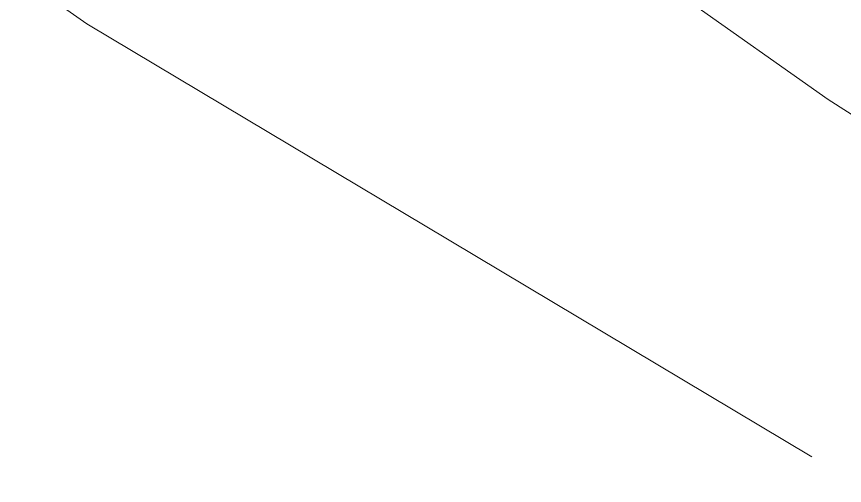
# Model space of a CAD drawing. Header units: metres. Extents: x -45 to 1930, y -347 to 488.
# Drawn here: x 151.79 to 166.93, y -55.54 to -46.97 of the extents above; entities that cross this region are included whole.
import ezdxf

# ---------------------------------------------------------------- set-up
doc = ezdxf.new("R2010")
doc.units = ezdxf.units.M

msp = doc.modelspace()

# ---------------------------------------------------------------- linework, layer by layer
at = {"linetype": 'Continuous', "lineweight": 0}
for p, q in [((153.067818, -47.098232), (142.32748, -39.499905)), ((155.836259, -40.849548), (166.629053, -48.484692)), ((159.69897, -51.056982), (153.067818, -47.098232)), ((166.629053, -48.484692), (177.663381, -55.542011)), ((166.330121, -55.015732), (159.69897, -51.056982))]:
    msp.add_line(p, q, dxfattribs=at)

doc.saveas('drawing.dxf')
